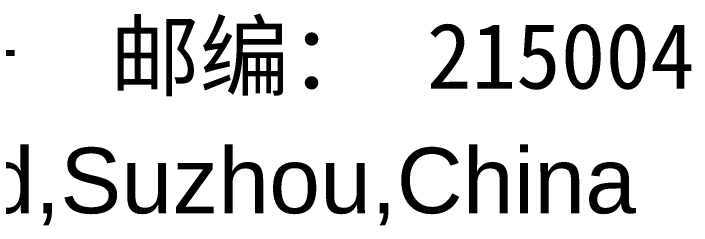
# Model space of a CAD drawing. Header units: millimetres. Extents: x -133666 to 228300, y -346623 to 180165.
# Drawn here: x -86530 to -85703, y -58384 to -58126 of the extents above; entities that cross this region are included whole.
import ezdxf
from ezdxf.enums import TextEntityAlignment as Align

# ---------------------------------------------------------------- set-up
doc = ezdxf.new("R2010")
doc.units = ezdxf.units.MM
doc.header["$LTSCALE"] = 1000
doc.layers.add('W-图框', color=251, linetype='CONTINUOUS')
doc.styles.add('A2图框$0$WMF-Arial0', font='arial.ttf')
doc.styles.add('A2图框$0$WMF-宋体0', font='')
doc.styles.add('WORD-2', font='simhei.ttf')
doc.styles.add('WORD-3', font='')
doc.styles.get('A2图框$0$WMF-宋体0').set_extended_font_data('SimSun', bold=True)
doc.styles.get('WORD-3').set_extended_font_data('SimSun')

# ---------------------------------------------------------------- blocks, each defined once
blk = doc.blocks.new('A2 图框')
at = {"layer": 'W-图框', "lineweight": 0}
for s, style, p in [('苏州西环路888号  邮编：', 'A2图框$0$WMF-宋体0', (-57.282, 354.814)), ('215004  ', 'A2图框$0$WMF-宋体0', (-31.025, 354.827)), ('888Xihuan Road,Suzhou,China', 'A2图框$0$WMF-Arial0', (-57.236, 351.786))]:
    blk.add_text(s, height=1.6, dxfattribs=dict(at, style=style)).set_placement(p)
at = {"layer": 'W-图框', "color": 35, "lineweight": 0, "style": 'WORD-3', "width": 0.65}
blk.add_attdef('建设单位', text='', height=3, dxfattribs=at).set_placement((-32, 300.486), align=Align.MIDDLE)
at = {"layer": 'W-图框', "color": 35, "ltscale": 1000, "style": 'WORD-2'}
for tag, height, width, p in [('项目名称英文翻译', 3.5, 0.8, (-21.14, 246.277)), ('项目名称', 7, 0.7, (-41.375, 246.277)), ('项目名称', 7, 0.7, (-30.732, 246.277))]:
    blk.add_attdef(tag, text='', height=height, rotation=90, dxfattribs=dict(at, width=width)).set_placement(p, align=Align.MIDDLE)
at = {"layer": 'W-图框', "color": 35, "lineweight": 0, "style": 'WORD-2'}
for tag, p in [('2013.01.01', (-41.463, 175.996)), ('2013.03.01', (-13.424, 175.996)), ('2013.05.01', (-41.463, 168.996)), ('2013.06.01', (-13.424, 168.996)), ('2013.08.01', (-41.463, 161.996)), ('2013.09.01', (-13.424, 161.996)), ('2013.09.01', (-32, 112.996))]:
    blk.add_attdef(tag, text='', height=1.8, dxfattribs=at).set_placement(p, align=Align.MIDDLE)
at = {"layer": 'W-图框', "color": 35, "ltscale": 1000, "style": 'WORD-2', "width": 0.78}
blk.add_attdef('FS2011000', text='', height=3.5, dxfattribs=at).set_placement((-32, 11.452), align=Align.MIDDLE)

msp = doc.modelspace()

# ---------------------------------------------------------------- block references
at = {"layer": 'W-图框', "xscale": 50, "yscale": 50, "zscale": 50}
msp.add_blockref('A2 图框', (-84474.53, -75958.6), dxfattribs=at)

doc.saveas('drawing.dxf')
